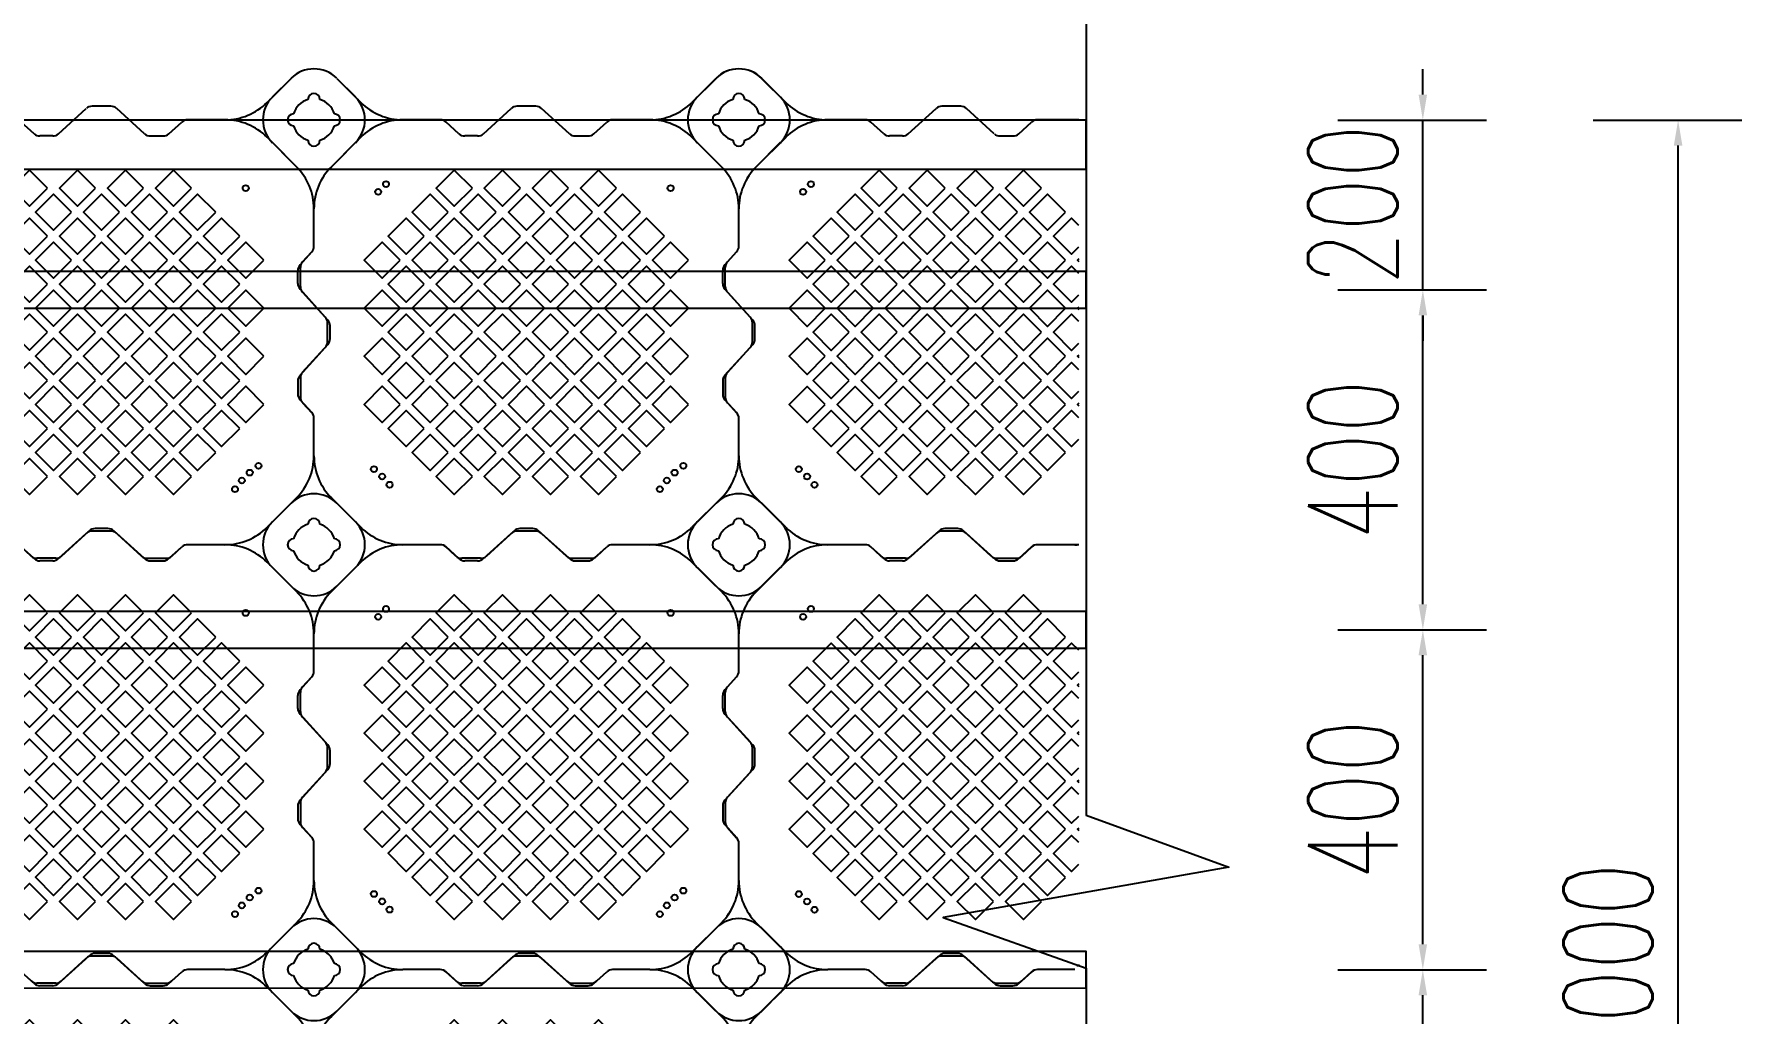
# Model space of a CAD drawing. Extents: x -31693 to 409283, y -98233 to 151957.
# Drawn here: x 274927 to 295022, y 121727 to 133256 of the extents above; entities that cross this region are included whole.
import ezdxf

# ---------------------------------------------------------------- set-up
doc = ezdxf.new("R2010")
doc.units = 0
doc.header["$LTSCALE"] = 1000
doc.header["$MEASUREMENT"] = 0
for name, color, linetype in [('DIM_SYMB', 3, 'Continuous'), ('W-FLOAT_BOWL浮筒', 253, 'Continuous'), ('W-STEEL_FRAME钢架', 3, 'Continuous'), ('边梁（14a槽钢', 3, 'Continuous')]:
    doc.layers.add(name, color=color, linetype=linetype)
doc.layers.add('文字及标注', color=3, linetype='Continuous', lineweight=15)
doc.styles.add('STANDARD_T3', font='simplex.shx', dxfattribs={"width": 0.7, "bigfont": 'gbcbig.shx'})
doc.dimstyles.new('W&&30', dxfattribs={"dimtxt": 105, "dimasz": 30, "dimexe": 75, "dimexo": 90, "dimgap": 30, "dimtad": 1, "dimdec": 0, "dimzin": 0, "dimdsep": 46, "dimtxsty": 'STANDARD_T3', "dimcen": 0.09, "dimclrd": 1, "dimclre": 1, "dimclrt": 7, "dimazin": 2, "dimtfac": 1, "dimtdec": 0, "dimtix": 1, "dimtmove": 2, "dimatfit": 3, "dimfxl": 100, "dimtolj": 1, "dimtzin": 0, "dimarcsym": 0})

# ---------------------------------------------------------------- blocks, each defined once
blk = doc.blocks.new('旗华浮筒')
at = {"layer": 'W-FLOAT_BOWL浮筒'}
for p, q in [((-548.8, 526.9), (-526.9, 548.8)), ((-473.2, 548.8), (-444.8, 520.5)), ((-26.8, 548.8), (-55.2, 520.5)), ((26.9, 548.8), (48.8, 526.9)), ((-332.9, 513.4), (-344.7, 502.6)), ((-303.9, 516), (-326.1, 516)), ((-297.1, 513.4), (-264.4, 483.6)), ((-202.9, 513.4), (-235.6, 483.6)), ((-196.1, 516), (-173.9, 516)), ((-167.1, 513.4), (-155.3, 502.6)), ((-395.4, 500), (-351.5, 500)), ((-148.5, 500), (-104.7, 500)), ((-548.8, 473.2), (-520.5, 444.8)), ((-479.5, 444.8), (-444.8, 479.5)), ((-257.6, 481), (-242.4, 481)), ((-20.5, 444.8), (-55.2, 479.5)), ((48.8, 473.2), (20.5, 444.8)), ((-500, 351.5), (-500, 395.4)), ((0, 351.3), (0, 395.4)), ((-513.4, 332.9), (-502.6, 344.7)), ((-16.4, 329.4), (-2.6, 344.5)), ((-516, 303.9), (-516, 326.1)), ((-19, 307.4), (-19, 322.6)), ((-513.4, 297.1), (-483.6, 264.4)), ((-16.4, 300.6), (13.4, 267.9)), ((-481, 242.4), (-481, 257.6)), ((16, 238.9), (16, 261.1)), ((-513.4, 202.9), (-483.6, 235.6)), ((-16.4, 199.4), (13.4, 232.1)), ((-516, 196.1), (-516, 173.9)), ((-19, 192.6), (-19, 177.4)), ((-513.4, 167.1), (-502.6, 155.3)), ((-16.4, 170.6), (-2.6, 155.5)), ((-500, 104.7), (-500, 148.5)), ((0, 104.7), (0, 148.7)), ((-548.8, 26.8), (-520.5, 55.2)), ((-444.8, 20.5), (-479.5, 55.2)), ((-55.2, 20.5), (-20.5, 55.2)), ((48.8, 26.8), (20.5, 55.2)), ((-395.4, 0), (-351.3, 0)), ((-329.4, 16.4), (-344.5, 2.6)), ((-307.4, 19), (-322.6, 19)), ((-300.6, 16.4), (-267.9, -13.4)), ((-199.4, 16.4), (-232.1, -13.4)), ((-192.6, 19), (-177.4, 19)), ((-170.6, 16.4), (-155.5, 2.6)), ((-148.7, 0), (-104.7, 0)), ((-261.1, -16), (-238.9, -16)), ((-526.9, -48.8), (-548.8, -26.9)), ((-473.2, -48.8), (-444.8, -20.5)), ((-26.8, -48.8), (-55.2, -20.5)), ((48.8, -26.9), (26.9, -48.8))]:
    blk.add_line(p, q, dxfattribs=at)
for points in [[(-334.9, 398.5), (-313.6, 419.7), (-334.9, 440.9), (-356.1, 419.7)], [(-278.3, 398.5), (-257.1, 419.7), (-278.3, 440.9), (-299.5, 419.7)], [(-221.7, 398.5), (-200.5, 419.7), (-221.7, 440.9), (-242.9, 419.7)], [(-165.1, 398.5), (-143.9, 419.7), (-165.1, 440.9), (-186.4, 419.7)], [(-363.1, 370.2), (-341.9, 391.4), (-363.1, 412.6), (-384.4, 391.4)], [(-306.6, 370.2), (-285.4, 391.4), (-306.6, 412.6), (-327.8, 391.4)], [(-250, 370.2), (-228.8, 391.4), (-250, 412.6), (-271.2, 391.4)], [(-193.4, 370.2), (-172.2, 391.4), (-193.4, 412.6), (-214.6, 391.4)], [(-136.9, 370.2), (-115.6, 391.4), (-136.9, 412.6), (-158.1, 391.4)], [(-391.4, 341.9), (-370.2, 363.1), (-391.4, 384.4), (-412.6, 363.1)], [(-334.9, 341.9), (-313.6, 363.1), (-334.9, 384.4), (-356.1, 363.1)], [(-278.3, 341.9), (-257.1, 363.1), (-278.3, 384.4), (-299.5, 363.1)], [(-221.7, 341.9), (-200.5, 363.1), (-221.7, 384.4), (-242.9, 363.1)], [(-165.1, 341.9), (-143.9, 363.1), (-165.1, 384.4), (-186.4, 363.1)], [(-108.6, 341.9), (-87.4, 363.1), (-108.6, 384.4), (-129.8, 363.1)], [(-419.7, 313.6), (-398.5, 334.9), (-419.7, 356.1), (-440.9, 334.9)], [(-363.1, 313.6), (-341.9, 334.9), (-363.1, 356.1), (-384.4, 334.9)], [(-306.6, 313.6), (-285.4, 334.9), (-306.6, 356.1), (-327.8, 334.9)], [(-250, 313.6), (-228.8, 334.9), (-250, 356.1), (-271.2, 334.9)], [(-193.4, 313.6), (-172.2, 334.9), (-193.4, 356.1), (-214.6, 334.9)], [(-136.9, 313.6), (-115.6, 334.9), (-136.9, 356.1), (-158.1, 334.9)], [(-80.3, 313.6), (-59.1, 334.9), (-80.3, 356.1), (-101.5, 334.9)], [(-391.4, 285.4), (-370.2, 306.6), (-391.4, 327.8), (-412.6, 306.6)], [(-334.9, 285.4), (-313.6, 306.6), (-334.9, 327.8), (-356.1, 306.6)], [(-278.3, 285.4), (-257.1, 306.6), (-278.3, 327.8), (-299.5, 306.6)], [(-221.7, 285.4), (-200.5, 306.6), (-221.7, 327.8), (-242.9, 306.6)], [(-165.1, 285.4), (-143.9, 306.6), (-165.1, 327.8), (-186.4, 306.6)], [(-108.6, 285.4), (-87.4, 306.6), (-108.6, 327.8), (-129.8, 306.6)], [(-419.7, 257.1), (-398.5, 278.3), (-419.7, 299.5), (-440.9, 278.3)], [(-363.1, 257.1), (-341.9, 278.3), (-363.1, 299.5), (-384.4, 278.3)], [(-306.6, 257.1), (-285.4, 278.3), (-306.6, 299.5), (-327.8, 278.3)], [(-250, 257.1), (-228.8, 278.3), (-250, 299.5), (-271.2, 278.3)], [(-193.4, 257.1), (-172.2, 278.3), (-193.4, 299.5), (-214.6, 278.3)], [(-136.9, 257.1), (-115.6, 278.3), (-136.9, 299.5), (-158.1, 278.3)], [(-80.3, 257.1), (-59.1, 278.3), (-80.3, 299.5), (-101.5, 278.3)], [(-391.4, 228.8), (-370.2, 250), (-391.4, 271.2), (-412.6, 250)], [(-334.9, 228.8), (-313.6, 250), (-334.9, 271.2), (-356.1, 250)], [(-278.3, 228.8), (-257.1, 250), (-278.3, 271.2), (-299.5, 250)], [(-221.7, 228.8), (-200.5, 250), (-221.7, 271.2), (-242.9, 250)], [(-165.1, 228.8), (-143.9, 250), (-165.1, 271.2), (-186.4, 250)], [(-108.6, 228.8), (-87.4, 250), (-108.6, 271.2), (-129.8, 250)], [(-419.7, 200.5), (-398.5, 221.7), (-419.7, 242.9), (-440.9, 221.7)], [(-363.1, 200.5), (-341.9, 221.7), (-363.1, 242.9), (-384.4, 221.7)], [(-306.6, 200.5), (-285.4, 221.7), (-306.6, 242.9), (-327.8, 221.7)], [(-250, 200.5), (-228.8, 221.7), (-250, 242.9), (-271.2, 221.7)], [(-193.4, 200.5), (-172.2, 221.7), (-193.4, 242.9), (-214.6, 221.7)], [(-136.9, 200.5), (-115.6, 221.7), (-136.9, 242.9), (-158.1, 221.7)], [(-80.3, 200.5), (-59.1, 221.7), (-80.3, 242.9), (-101.5, 221.7)], [(-391.4, 172.2), (-370.2, 193.4), (-391.4, 214.6), (-412.6, 193.4)], [(-334.9, 172.2), (-313.6, 193.4), (-334.9, 214.6), (-356.1, 193.4)], [(-278.3, 172.2), (-257.1, 193.4), (-278.3, 214.6), (-299.5, 193.4)], [(-221.7, 172.2), (-200.5, 193.4), (-221.7, 214.6), (-242.9, 193.4)], [(-165.1, 172.2), (-143.9, 193.4), (-165.1, 214.6), (-186.4, 193.4)], [(-108.6, 172.2), (-87.4, 193.4), (-108.6, 214.6), (-129.8, 193.4)], [(-419.7, 143.9), (-398.5, 165.1), (-419.7, 186.4), (-440.9, 165.1)], [(-363.1, 143.9), (-341.9, 165.1), (-363.1, 186.4), (-384.4, 165.1)], [(-306.6, 143.9), (-285.4, 165.1), (-306.6, 186.4), (-327.8, 165.1)], [(-250, 143.9), (-228.8, 165.1), (-250, 186.4), (-271.2, 165.1)], [(-193.4, 143.9), (-172.2, 165.1), (-193.4, 186.4), (-214.6, 165.1)], [(-136.9, 143.9), (-115.6, 165.1), (-136.9, 186.4), (-158.1, 165.1)], [(-80.3, 143.9), (-59.1, 165.1), (-80.3, 186.4), (-101.5, 165.1)], [(-391.4, 115.6), (-370.2, 136.9), (-391.4, 158.1), (-412.6, 136.9)], [(-334.9, 115.6), (-313.6, 136.9), (-334.9, 158.1), (-356.1, 136.9)], [(-278.3, 115.6), (-257.1, 136.9), (-278.3, 158.1), (-299.5, 136.9)], [(-221.7, 115.6), (-200.5, 136.9), (-221.7, 158.1), (-242.9, 136.9)], [(-165.1, 115.6), (-143.9, 136.9), (-165.1, 158.1), (-186.4, 136.9)], [(-108.6, 115.6), (-87.4, 136.9), (-108.6, 158.1), (-129.8, 136.9)], [(-363.1, 87.4), (-341.9, 108.6), (-363.1, 129.8), (-384.4, 108.6)], [(-306.6, 87.4), (-285.4, 108.6), (-306.6, 129.8), (-327.8, 108.6)], [(-250, 87.4), (-228.8, 108.6), (-250, 129.8), (-271.2, 108.6)], [(-193.4, 87.4), (-172.2, 108.6), (-193.4, 129.8), (-214.6, 108.6)], [(-136.9, 87.4), (-115.6, 108.6), (-136.9, 129.8), (-158.1, 108.6)], [(-334.9, 59.1), (-313.6, 80.3), (-334.9, 101.5), (-356.1, 80.3)], [(-278.3, 59.1), (-257.1, 80.3), (-278.3, 101.5), (-299.5, 80.3)], [(-221.7, 59.1), (-200.5, 80.3), (-221.7, 101.5), (-242.9, 80.3)], [(-165.1, 59.1), (-143.9, 80.3), (-165.1, 101.5), (-186.4, 80.3)]]:
    blk.add_lwpolyline(points, close=True, dxfattribs=at)
for centre in [(-419.7, 419.7), (-411, 429.4), (-84.8, 424.4), (-429.4, 411), (-75.6, 415.2), (-434.7, 92.9), (-424.4, 84.8), (-80.3, 80.3), (-415.2, 75.6), (-407.1, 65.3)]:
    blk.add_circle(centre, 3.5, dxfattribs=at)
for centre, radius, start, end in [((-500, 522), 38, 45, 135), ((0, 522), 38, 45, 135), ((-522, 500), 38, 135, 225), ((-500, 500), 25, 106.2602, 163.7398), ((-500, 524), 7, 0, 180), ((-500, 500), 25, 16.2602, 73.7398), ((0, 500), 25, 106.2602, 163.7398), ((0, 524), 7, 0, 180), ((0, 500), 25, 16.2602, 73.7398), ((22, 500), 38, 315, 45), ((-524, 500), 7, 90, 270), ((-476, 500), 7, 270, 90), ((-395.3, 570), 70, 225, 270), ((-351.5, 510), 10, 270, 312.2737), ((-326.1, 506), 10, 90, 132.2737), ((-303.9, 506), 10, 47.7263, 90), ((-196.1, 506), 10, 90, 132.2737), ((-173.9, 506), 10, 47.7263, 90), ((-148.5, 510), 10, 227.7263, 270), ((-104.7, 570), 70, 270, 315), ((-24, 500), 7, 90, 270), ((24, 500), 7, 270, 90), ((-500, 500), 25, 196.2602, 253.7398), ((-500, 500), 25, 286.2602, 343.7398), ((-395.3, 430), 70, 90, 135), ((-257.6, 491), 10, 227.7263, 270), ((-242.4, 491), 10, 270, 312.2737), ((-104.7, 430), 70, 45, 90), ((0, 500), 25, 196.2602, 253.7398), ((0, 500), 25, 286.2602, 343.7398), ((-500, 476), 7, 180, 0), ((0, 476), 7, 180, 0), ((-570, 395.3), 70, 0, 45), ((-430, 395.3), 70, 135, 180), ((-70, 395.3), 70, 0, 45), ((70, 395.3), 70, 135, 180), ((-510, 351.5), 10, 317.7263, 0), ((-10, 351.3), 10, 317.7263, 0), ((-506, 326.1), 10, 137.7263, 180), ((-9, 322.6), 10, 137.7263, 180), ((-506, 303.9), 10, 180, 222.2737), ((-9, 307.4), 10, 180, 222.2737), ((-491, 257.6), 10, 0, 42.2737), ((6, 261.1), 10, 0, 42.2737), ((-491, 242.4), 10, 317.7263, 0), ((6, 238.9), 10, 317.7263, 0), ((-506, 196.1), 10, 137.7263, 180), ((-9, 192.6), 10, 137.7263, 180), ((-506, 173.9), 10, 180, 222.2737), ((-9, 177.4), 10, 180, 222.2737), ((-510, 148.5), 10, 0, 42.2737), ((-10, 148.7), 10, 0, 42.2737), ((-570, 104.7), 70, 315, 0), ((-430, 104.7), 70, 180, 225), ((-70, 104.7), 70, 315, 0), ((70, 104.7), 70, 180, 225), ((-522, 0), 38, 135, 225), ((-500, 0), 25, 106.2602, 163.7398), ((-500, 24), 7, 0, 180), ((-500, 0), 25, 16.2602, 73.7398), ((-395.3, 70), 70, 225, 270), ((-104.7, 70), 70, 270, 315), ((0, 0), 25, 106.2602, 163.7398), ((0, 24), 7, 0, 180), ((0, 0), 25, 16.2602, 73.7398), ((22, 0), 38, 315, 45), ((-524, 0), 7, 90, 270), ((-476, 0), 7, 270, 90), ((-395.3, -70), 70, 90, 135), ((-351.3, 10), 10, 270, 312.2737), ((-322.6, 9), 10, 90, 132.2737), ((-307.4, 9), 10, 47.7263, 90), ((-192.6, 9), 10, 90, 132.2737), ((-177.4, 9), 10, 47.7263, 90), ((-148.7, 10), 10, 227.7263, 270), ((-104.7, -70), 70, 45, 90), ((-24, 0), 7, 90, 270), ((24, 0), 7, 270, 90), ((-500, 0), 25, 196.2602, 253.7398), ((-500, 0), 25, 286.2602, 343.7398), ((-261.1, -6), 10, 227.7263, 270), ((-238.9, -6), 10, 270, 312.2737), ((0, 0), 25, 196.2602, 253.7398), ((0, 0), 25, 286.2602, 343.7398), ((-500, -24), 7, 180, 0), ((0, -24), 7, 180, 0), ((-500, -22), 38, 225, 315), ((0, -22), 38, 225, 315)]:
    blk.add_arc(centre, radius, start, end, dxfattribs=at)
blk = doc.blocks.new('*D102')
at = {"layer": 'Defpoints', "color": 0, "transparency": 16777216}
for p in [(232924.3, 32553.8), (233621, 32553.8), (232924.3, 30553.8)]:
    blk.add_point(p, dxfattribs=at)
at = {"layer": '文字及标注', "color": 1, "lineweight": -2, "transparency": 16777216}
for p, q in [((233521, 32553.8), (233696, 32553.8)), ((233621, 30583.8), (233621, 32523.8)), ((233521, 30553.8), (233696, 30553.8))]:
    blk.add_line(p, q, dxfattribs=at)
at = {"layer": '文字及标注', "color": 1, "transparency": 16777216}
for points in [[(233616, 32523.8), (233626, 32523.8), (233621, 32553.8)], [(233616, 30583.8), (233626, 30583.8), (233621, 30553.8)]]:
    blk.add_solid(points, dxfattribs=at)
at = {"layer": '文字及标注', "color": 7, "transparency": 16777216, "insert": (233538.5, 31553.8), "char_height": 105, "attachment_point": 5, "rotation": 90, "style": 'STANDARD_T3'}
blk.add_mtext('\\A1;2000', dxfattribs=at)
blk = doc.blocks.new('*D105')
at = {"layer": 'Defpoints', "color": 0, "transparency": 16777216}
for p in [(232924.3, 31553.9), (233320.6, 31553.9), (232924.3, 31153.9)]:
    blk.add_point(p, dxfattribs=at)
at = {"layer": '文字及标注', "color": 1, "lineweight": -2, "transparency": 16777216}
for p, q in [((233220.6, 31553.9), (233395.6, 31553.9)), ((233320.6, 31183.9), (233320.6, 31523.9)), ((233220.6, 31153.9), (233395.6, 31153.9))]:
    blk.add_line(p, q, dxfattribs=at)
at = {"layer": '文字及标注', "color": 1, "transparency": 16777216}
for points in [[(233315.6, 31523.9), (233325.6, 31523.9), (233320.6, 31553.9)], [(233315.6, 31183.9), (233325.6, 31183.9), (233320.6, 31153.9)]]:
    blk.add_solid(points, dxfattribs=at)
at = {"layer": '文字及标注', "color": 7, "transparency": 16777216, "insert": (233238.1, 31353.9), "char_height": 105, "attachment_point": 5, "rotation": 90, "style": 'STANDARD_T3'}
blk.add_mtext('\\A1;400', dxfattribs=at)
blk = doc.blocks.new('*D106')
at = {"layer": 'Defpoints', "color": 0, "transparency": 16777216}
for p in [(232924.3, 31953.9), (233320.6, 31953.9), (232924.3, 31553.9)]:
    blk.add_point(p, dxfattribs=at)
at = {"layer": '文字及标注', "color": 1, "lineweight": -2, "transparency": 16777216}
for p, q in [((233220.6, 31953.9), (233395.6, 31953.9)), ((233320.6, 31583.9), (233320.6, 31923.9)), ((233220.6, 31553.9), (233395.6, 31553.9))]:
    blk.add_line(p, q, dxfattribs=at)
at = {"layer": '文字及标注', "color": 1, "transparency": 16777216}
for points in [[(233315.6, 31923.9), (233325.6, 31923.9), (233320.6, 31953.9)], [(233315.6, 31583.9), (233325.6, 31583.9), (233320.6, 31553.9)]]:
    blk.add_solid(points, dxfattribs=at)
at = {"layer": '文字及标注', "color": 7, "transparency": 16777216, "insert": (233238.1, 31753.9), "char_height": 105, "attachment_point": 5, "rotation": 90, "style": 'STANDARD_T3'}
blk.add_mtext('\\A1;400', dxfattribs=at)
blk = doc.blocks.new('*D107')
at = {"layer": 'Defpoints', "color": 0, "transparency": 16777216}
for p in [(232924.3, 32353.9), (233320.6, 32353.9), (232924.3, 31953.9)]:
    blk.add_point(p, dxfattribs=at)
at = {"layer": '文字及标注', "color": 1, "lineweight": -2, "transparency": 16777216}
for p, q in [((233220.6, 32353.9), (233395.6, 32353.9)), ((233320.6, 31983.9), (233320.6, 32323.9)), ((233220.6, 31953.9), (233395.6, 31953.9))]:
    blk.add_line(p, q, dxfattribs=at)
at = {"layer": '文字及标注', "color": 1, "transparency": 16777216}
for points in [[(233315.6, 32323.9), (233325.6, 32323.9), (233320.6, 32353.9)], [(233315.6, 31983.9), (233325.6, 31983.9), (233320.6, 31953.9)]]:
    blk.add_solid(points, dxfattribs=at)
at = {"layer": '文字及标注', "color": 7, "transparency": 16777216, "insert": (233238.1, 32153.9), "char_height": 105, "attachment_point": 5, "rotation": 90, "style": 'STANDARD_T3'}
blk.add_mtext('\\A1;400', dxfattribs=at)
blk = doc.blocks.new('*D108')
at = {"layer": 'Defpoints', "color": 0, "transparency": 16777216}
for p in [(232924.3, 32553.8), (233320.6, 32553.8), (232924.3, 32353.9)]:
    blk.add_point(p, dxfattribs=at)
at = {"layer": '文字及标注', "color": 1, "lineweight": -2, "transparency": 16777216}
for p, q in [((233320.6, 32583.8), (233320.6, 32613.8)), ((233220.6, 32553.8), (233395.6, 32553.8)), ((233320.6, 32353.9), (233320.6, 32553.8)), ((233220.6, 32353.9), (233395.6, 32353.9)), ((233320.6, 32323.9), (233320.6, 32293.9))]:
    blk.add_line(p, q, dxfattribs=at)
at = {"layer": '文字及标注', "color": 1, "transparency": 16777216}
for points in [[(233315.6, 32583.8), (233325.6, 32583.8), (233320.6, 32553.8)], [(233315.6, 32323.9), (233325.6, 32323.9), (233320.6, 32353.9)]]:
    blk.add_solid(points, dxfattribs=at)
at = {"layer": '文字及标注', "color": 7, "transparency": 16777216, "insert": (233238.1, 32453.9), "char_height": 105, "attachment_point": 5, "rotation": 90, "style": 'STANDARD_T3'}
blk.add_mtext('\\A1;200', dxfattribs=at)
blk = doc.blocks.new('ADad')
at = {"layer": 'DIM_SYMB', "color": 3}
blk.add_lwpolyline([(232924.3, 33926), (232924.3, 31735.6), (233092.3, 31674.5), (232756.3, 31615.2), (232924.3, 31555.6), (232924.3, 29365.2)], dxfattribs=at)
at = {"layer": 'W-FLOAT_BOWL浮筒'}
for p, q in [((232466.9, 32580.9), (232488.8, 32602.8)), ((232542.5, 32602.8), (232570.9, 32574.5)), ((232715.1, 32537.6), (232747.8, 32567.4)), ((232776.8, 32570), (232754.6, 32570)), ((232816.3, 32537.6), (232783.6, 32567.4)), ((232664.4, 32554), (232620.3, 32554)), ((232686.3, 32537.6), (232671.2, 32551.4)), ((232708.3, 32535), (232693.1, 32535)), ((232823.1, 32535), (232838.3, 32535)), ((232845.1, 32537.6), (232860.2, 32551.4)), ((232911, 32554), (232867, 32554)), ((232466.9, 32527.1), (232495.2, 32498.8)), ((232570.9, 32533.4), (232536.2, 32498.7)), ((232515.7, 32405.4), (232515.7, 32449.2)), ((232502.3, 32386.8), (232513.1, 32398.7)), ((232499.7, 32357.8), (232499.7, 32380.1)), ((232502.3, 32351.1), (232532.1, 32318.3)), ((232534.7, 32296.3), (232534.7, 32311.6)), ((232502.3, 32256.8), (232532.1, 32289.6)), ((232499.7, 32250.1), (232499.7, 32227.8)), ((232502.3, 32221.1), (232513.1, 32209.2)), ((232515.7, 32158.5), (232515.7, 32202.5)), ((232466.9, 32080.8), (232495.2, 32109.1)), ((232570.9, 32074.5), (232536.2, 32109.2)), ((232773.3, 32073), (232758.1, 32073)), ((232773.3, 32073), (232758.1, 32073)), ((232664.4, 32054), (232620.3, 32054)), ((232664.2, 32054), (232620.3, 32054)), ((232664.2, 32054), (232620.3, 32054)), ((232715.1, 32037.6), (232747.8, 32067.4)), ((232718.6, 32040.6), (232751.3, 32070.4)), ((232718.6, 32040.6), (232751.3, 32070.4)), ((232776.8, 32070), (232754.6, 32070)), ((232812.8, 32040.6), (232780.1, 32070.4)), ((232812.8, 32040.6), (232780.1, 32070.4)), ((232816.3, 32037.6), (232783.6, 32067.4)), ((232911, 32054), (232867, 32054)), ((232911, 32054), (232867.2, 32054)), ((232911, 32054), (232867.2, 32054)), ((232570.9, 32033.4), (232536.2, 31998.7)), ((232542.5, 32005.1), (232570.9, 32033.4)), ((232542.5, 32005.1), (232570.9, 32033.4)), ((232682.8, 32040.6), (232671, 32051.4)), ((232682.8, 32040.6), (232671, 32051.4)), ((232686.3, 32037.6), (232671.2, 32051.4)), ((232711.8, 32038), (232689.6, 32038)), ((232711.8, 32038), (232689.6, 32038)), ((232708.3, 32035), (232693.1, 32035)), ((232819.6, 32038), (232841.8, 32038)), ((232819.6, 32038), (232841.8, 32038)), ((232823.1, 32035), (232838.3, 32035)), ((232845.1, 32037.6), (232860.2, 32051.4)), ((232848.6, 32040.6), (232860.4, 32051.4)), ((232848.6, 32040.6), (232860.4, 32051.4)), ((232466.9, 32027.1), (232495.2, 31998.8)), ((232488.8, 32005.1), (232466.9, 32027)), ((232488.8, 32005.1), (232466.9, 32027)), ((232515.7, 31905.4), (232515.7, 31949.2)), ((232502.3, 31886.8), (232513.1, 31898.7)), ((232499.7, 31857.8), (232499.7, 31880.1)), ((232499.7, 31857.8), (232499.7, 31880.1)), ((232502.3, 31851.1), (232532.1, 31818.3)), ((232534.7, 31796.3), (232534.7, 31811.6)), ((232502.3, 31756.8), (232532.1, 31789.6)), ((232499.7, 31750.1), (232499.7, 31727.8)), ((232502.3, 31721.1), (232513.1, 31709.2)), ((232515.7, 31658.5), (232515.7, 31702.5)), ((232466.9, 31580.8), (232495.2, 31609.1)), ((232570.9, 31574.5), (232536.2, 31609.2)), ((232718.6, 31540.6), (232751.3, 31570.4)), ((232776.8, 31570), (232754.6, 31570)), ((232773.3, 31573), (232758.1, 31573)), ((232812.8, 31540.6), (232780.1, 31570.4)), ((232664.4, 31554), (232620.3, 31554)), ((232664.2, 31554), (232620.3, 31554)), ((232682.8, 31540.6), (232671, 31551.4)), ((232686.3, 31537.6), (232671.2, 31551.4)), ((232715.1, 31537.6), (232747.8, 31567.4)), ((232816.3, 31537.6), (232783.6, 31567.4)), ((232845.1, 31537.6), (232860.2, 31551.4)), ((232848.6, 31540.6), (232860.4, 31551.4)), ((232911, 31554), (232867, 31554)), ((232911, 31554), (232867.2, 31554)), ((232913.3, 31559), (232916.5, 31559)), ((232916.5, 31559), (232915.7, 31559)), ((232915.7, 31559), (232916.5, 31559)), ((232542.5, 31505.1), (232570.9, 31533.4)), ((232711.8, 31538), (232689.6, 31538)), ((232708.3, 31535), (232693.1, 31535)), ((232819.6, 31538), (232841.8, 31538)), ((232823.1, 31535), (232838.3, 31535)), ((232488.8, 31505.1), (232466.9, 31527))]:
    blk.add_line(p, q, dxfattribs=at)
for points in [[(232702.1, 32473.7), (232680.8, 32494.9), (232659.6, 32473.7), (232680.8, 32452.4)], [(232758.6, 32473.7), (232737.4, 32494.9), (232716.2, 32473.7), (232737.4, 32452.4)], [(232815.2, 32473.7), (232794, 32494.9), (232772.8, 32473.7), (232794, 32452.4)], [(232871.8, 32473.7), (232850.6, 32494.9), (232829.3, 32473.7), (232850.6, 32452.4)], [(232673.8, 32445.4), (232652.6, 32466.6), (232631.3, 32445.4), (232652.6, 32424.2)], [(232730.3, 32445.4), (232709.1, 32466.6), (232687.9, 32445.4), (232709.1, 32424.2)], [(232786.9, 32445.4), (232765.7, 32466.6), (232744.5, 32445.4), (232765.7, 32424.2)], [(232843.5, 32445.4), (232822.3, 32466.6), (232801.1, 32445.4), (232822.3, 32424.2)], [(232900, 32445.4), (232878.8, 32466.6), (232857.6, 32445.4), (232878.8, 32424.2)], [(232645.5, 32417.1), (232624.3, 32438.3), (232603.1, 32417.1), (232624.3, 32395.9)], [(232702.1, 32417.1), (232680.8, 32438.3), (232659.6, 32417.1), (232680.8, 32395.9)], [(232758.6, 32417.1), (232737.4, 32438.3), (232716.2, 32417.1), (232737.4, 32395.9)], [(232815.2, 32417.1), (232794, 32438.3), (232772.8, 32417.1), (232794, 32395.9)], [(232871.8, 32417.1), (232850.6, 32438.3), (232829.3, 32417.1), (232850.6, 32395.9)], [(232617.2, 32388.8), (232596, 32410), (232574.8, 32388.8), (232596, 32367.6)], [(232673.8, 32388.8), (232652.6, 32410), (232631.3, 32388.8), (232652.6, 32367.6)], [(232730.3, 32388.8), (232709.1, 32410), (232687.9, 32388.8), (232709.1, 32367.6)], [(232786.9, 32388.8), (232765.7, 32410), (232744.5, 32388.8), (232765.7, 32367.6)], [(232843.5, 32388.8), (232822.3, 32410), (232801.1, 32388.8), (232822.3, 32367.6)], [(232900, 32388.8), (232878.8, 32410), (232857.6, 32388.8), (232878.8, 32367.6)], [(232645.5, 32360.5), (232624.3, 32381.7), (232603.1, 32360.5), (232624.3, 32339.3)], [(232702.1, 32360.5), (232680.8, 32381.7), (232659.6, 32360.5), (232680.8, 32339.3)], [(232758.6, 32360.5), (232737.4, 32381.7), (232716.2, 32360.5), (232737.4, 32339.3)], [(232815.2, 32360.5), (232794, 32381.7), (232772.8, 32360.5), (232794, 32339.3)], [(232871.8, 32360.5), (232850.6, 32381.7), (232829.3, 32360.5), (232850.6, 32339.3)], [(232617.2, 32332.2), (232596, 32353.4), (232574.8, 32332.2), (232596, 32311)], [(232673.8, 32332.2), (232652.6, 32353.4), (232631.3, 32332.2), (232652.6, 32311)], [(232730.3, 32332.2), (232709.1, 32353.4), (232687.9, 32332.2), (232709.1, 32311)], [(232786.9, 32332.2), (232765.7, 32353.4), (232744.5, 32332.2), (232765.7, 32311)], [(232843.5, 32332.2), (232822.3, 32353.4), (232801.1, 32332.2), (232822.3, 32311)], [(232900, 32332.2), (232878.8, 32353.4), (232857.6, 32332.2), (232878.8, 32311)], [(232645.5, 32304), (232624.3, 32325.2), (232603.1, 32304), (232624.3, 32282.7)], [(232702.1, 32304), (232680.8, 32325.2), (232659.6, 32304), (232680.8, 32282.7)], [(232758.6, 32304), (232737.4, 32325.2), (232716.2, 32304), (232737.4, 32282.7)], [(232815.2, 32304), (232794, 32325.2), (232772.8, 32304), (232794, 32282.7)], [(232871.8, 32304), (232850.6, 32325.2), (232829.3, 32304), (232850.6, 32282.7)], [(232617.2, 32275.7), (232596, 32296.9), (232574.8, 32275.7), (232596, 32254.5)], [(232673.8, 32275.7), (232652.6, 32296.9), (232631.3, 32275.7), (232652.6, 32254.5)], [(232730.3, 32275.7), (232709.1, 32296.9), (232687.9, 32275.7), (232709.1, 32254.5)], [(232786.9, 32275.7), (232765.7, 32296.9), (232744.5, 32275.7), (232765.7, 32254.5)], [(232843.5, 32275.7), (232822.3, 32296.9), (232801.1, 32275.7), (232822.3, 32254.5)], [(232900, 32275.7), (232878.8, 32296.9), (232857.6, 32275.7), (232878.8, 32254.5)], [(232645.5, 32247.4), (232624.3, 32268.6), (232603.1, 32247.4), (232624.3, 32226.2)], [(232702.1, 32247.4), (232680.8, 32268.6), (232659.6, 32247.4), (232680.8, 32226.2)], [(232758.6, 32247.4), (232737.4, 32268.6), (232716.2, 32247.4), (232737.4, 32226.2)], [(232815.2, 32247.4), (232794, 32268.6), (232772.8, 32247.4), (232794, 32226.2)], [(232871.8, 32247.4), (232850.6, 32268.6), (232829.3, 32247.4), (232850.6, 32226.2)], [(232617.2, 32219.1), (232596, 32240.3), (232574.8, 32219.1), (232596, 32197.9)], [(232673.8, 32219.1), (232652.6, 32240.3), (232631.3, 32219.1), (232652.6, 32197.9)], [(232730.3, 32219.1), (232709.1, 32240.3), (232687.9, 32219.1), (232709.1, 32197.9)], [(232786.9, 32219.1), (232765.7, 32240.3), (232744.5, 32219.1), (232765.7, 32197.9)], [(232843.5, 32219.1), (232822.3, 32240.3), (232801.1, 32219.1), (232822.3, 32197.9)], [(232900, 32219.1), (232878.8, 32240.3), (232857.6, 32219.1), (232878.8, 32197.9)], [(232645.5, 32190.8), (232624.3, 32212), (232603.1, 32190.8), (232624.3, 32169.6)], [(232702.1, 32190.8), (232680.8, 32212), (232659.6, 32190.8), (232680.8, 32169.6)], [(232758.6, 32190.8), (232737.4, 32212), (232716.2, 32190.8), (232737.4, 32169.6)], [(232815.2, 32190.8), (232794, 32212), (232772.8, 32190.8), (232794, 32169.6)], [(232871.8, 32190.8), (232850.6, 32212), (232829.3, 32190.8), (232850.6, 32169.6)], [(232673.8, 32162.5), (232652.6, 32183.7), (232631.3, 32162.5), (232652.6, 32141.3)], [(232730.3, 32162.5), (232709.1, 32183.7), (232687.9, 32162.5), (232709.1, 32141.3)], [(232786.9, 32162.5), (232765.7, 32183.7), (232744.5, 32162.5), (232765.7, 32141.3)], [(232843.5, 32162.5), (232822.3, 32183.7), (232801.1, 32162.5), (232822.3, 32141.3)], [(232900, 32162.5), (232878.8, 32183.7), (232857.6, 32162.5), (232878.8, 32141.3)], [(232702.1, 32134.2), (232680.8, 32155.5), (232659.6, 32134.2), (232680.8, 32113)], [(232758.6, 32134.2), (232737.4, 32155.5), (232716.2, 32134.2), (232737.4, 32113)], [(232815.2, 32134.2), (232794, 32155.5), (232772.8, 32134.2), (232794, 32113)], [(232871.8, 32134.2), (232850.6, 32155.5), (232829.3, 32134.2), (232850.6, 32113)], [(232702.1, 31973.7), (232680.8, 31994.9), (232659.6, 31973.7), (232680.8, 31952.4)], [(232758.6, 31973.7), (232737.4, 31994.9), (232716.2, 31973.7), (232737.4, 31952.4)], [(232815.2, 31973.7), (232794, 31994.9), (232772.8, 31973.7), (232794, 31952.4)], [(232871.8, 31973.7), (232850.6, 31994.9), (232829.3, 31973.7), (232850.6, 31952.4)], [(232673.8, 31945.4), (232652.6, 31966.6), (232631.3, 31945.4), (232652.6, 31924.2)], [(232730.3, 31945.4), (232709.1, 31966.6), (232687.9, 31945.4), (232709.1, 31924.2)], [(232786.9, 31945.4), (232765.7, 31966.6), (232744.5, 31945.4), (232765.7, 31924.2)], [(232843.5, 31945.4), (232822.3, 31966.6), (232801.1, 31945.4), (232822.3, 31924.2)], [(232900, 31945.4), (232878.8, 31966.6), (232857.6, 31945.4), (232878.8, 31924.2)], [(232645.5, 31917.1), (232624.3, 31938.3), (232603.1, 31917.1), (232624.3, 31895.9)], [(232702.1, 31917.1), (232680.8, 31938.3), (232659.6, 31917.1), (232680.8, 31895.9)], [(232758.6, 31917.1), (232737.4, 31938.3), (232716.2, 31917.1), (232737.4, 31895.9)], [(232815.2, 31917.1), (232794, 31938.3), (232772.8, 31917.1), (232794, 31895.9)], [(232871.8, 31917.1), (232850.6, 31938.3), (232829.3, 31917.1), (232850.6, 31895.9)], [(232617.2, 31888.8), (232596, 31910), (232574.8, 31888.8), (232596, 31867.6)], [(232673.8, 31888.8), (232652.6, 31910), (232631.3, 31888.8), (232652.6, 31867.6)], [(232730.3, 31888.8), (232709.1, 31910), (232687.9, 31888.8), (232709.1, 31867.6)], [(232786.9, 31888.8), (232765.7, 31910), (232744.5, 31888.8), (232765.7, 31867.6)], [(232843.5, 31888.8), (232822.3, 31910), (232801.1, 31888.8), (232822.3, 31867.6)], [(232900, 31888.8), (232878.8, 31910), (232857.6, 31888.8), (232878.8, 31867.6)], [(232645.5, 31860.5), (232624.3, 31881.7), (232603.1, 31860.5), (232624.3, 31839.3)], [(232702.1, 31860.5), (232680.8, 31881.7), (232659.6, 31860.5), (232680.8, 31839.3)], [(232758.6, 31860.5), (232737.4, 31881.7), (232716.2, 31860.5), (232737.4, 31839.3)], [(232815.2, 31860.5), (232794, 31881.7), (232772.8, 31860.5), (232794, 31839.3)], [(232871.8, 31860.5), (232850.6, 31881.7), (232829.3, 31860.5), (232850.6, 31839.3)], [(232617.2, 31832.2), (232596, 31853.4), (232574.8, 31832.2), (232596, 31811)], [(232673.8, 31832.2), (232652.6, 31853.4), (232631.3, 31832.2), (232652.6, 31811)], [(232730.3, 31832.2), (232709.1, 31853.4), (232687.9, 31832.2), (232709.1, 31811)], [(232786.9, 31832.2), (232765.7, 31853.4), (232744.5, 31832.2), (232765.7, 31811)], [(232843.5, 31832.2), (232822.3, 31853.4), (232801.1, 31832.2), (232822.3, 31811)], [(232900, 31832.2), (232878.8, 31853.4), (232857.6, 31832.2), (232878.8, 31811)], [(232645.5, 31804), (232624.3, 31825.2), (232603.1, 31804), (232624.3, 31782.7)], [(232702.1, 31804), (232680.8, 31825.2), (232659.6, 31804), (232680.8, 31782.7)], [(232758.6, 31804), (232737.4, 31825.2), (232716.2, 31804), (232737.4, 31782.7)], [(232815.2, 31804), (232794, 31825.2), (232772.8, 31804), (232794, 31782.7)], [(232871.8, 31804), (232850.6, 31825.2), (232829.3, 31804), (232850.6, 31782.7)], [(232617.2, 31775.7), (232596, 31796.9), (232574.8, 31775.7), (232596, 31754.5)], [(232673.8, 31775.7), (232652.6, 31796.9), (232631.3, 31775.7), (232652.6, 31754.5)], [(232730.3, 31775.7), (232709.1, 31796.9), (232687.9, 31775.7), (232709.1, 31754.5)], [(232786.9, 31775.7), (232765.7, 31796.9), (232744.5, 31775.7), (232765.7, 31754.5)], [(232843.5, 31775.7), (232822.3, 31796.9), (232801.1, 31775.7), (232822.3, 31754.5)], [(232900, 31775.7), (232878.8, 31796.9), (232857.6, 31775.7), (232878.8, 31754.5)], [(232645.5, 31747.4), (232624.3, 31768.6), (232603.1, 31747.4), (232624.3, 31726.2)], [(232702.1, 31747.4), (232680.8, 31768.6), (232659.6, 31747.4), (232680.8, 31726.2)], [(232758.6, 31747.4), (232737.4, 31768.6), (232716.2, 31747.4), (232737.4, 31726.2)], [(232815.2, 31747.4), (232794, 31768.6), (232772.8, 31747.4), (232794, 31726.2)], [(232871.8, 31747.4), (232850.6, 31768.6), (232829.3, 31747.4), (232850.6, 31726.2)], [(232617.2, 31719.1), (232596, 31740.3), (232574.8, 31719.1), (232596, 31697.9)], [(232673.8, 31719.1), (232652.6, 31740.3), (232631.3, 31719.1), (232652.6, 31697.9)], [(232730.3, 31719.1), (232709.1, 31740.3), (232687.9, 31719.1), (232709.1, 31697.9)], [(232786.9, 31719.1), (232765.7, 31740.3), (232744.5, 31719.1), (232765.7, 31697.9)], [(232843.5, 31719.1), (232822.3, 31740.3), (232801.1, 31719.1), (232822.3, 31697.9)], [(232900, 31719.1), (232878.8, 31740.3), (232857.6, 31719.1), (232878.8, 31697.9)], [(232645.5, 31690.8), (232624.3, 31712), (232603.1, 31690.8), (232624.3, 31669.6)], [(232702.1, 31690.8), (232680.8, 31712), (232659.6, 31690.8), (232680.8, 31669.6)], [(232758.6, 31690.8), (232737.4, 31712), (232716.2, 31690.8), (232737.4, 31669.6)], [(232815.2, 31690.8), (232794, 31712), (232772.8, 31690.8), (232794, 31669.6)], [(232871.8, 31690.8), (232850.6, 31712), (232829.3, 31690.8), (232850.6, 31669.6)], [(232673.8, 31662.5), (232652.6, 31683.7), (232631.3, 31662.5), (232652.6, 31641.3)], [(232730.3, 31662.5), (232709.1, 31683.7), (232687.9, 31662.5), (232709.1, 31641.3)], [(232786.9, 31662.5), (232765.7, 31683.7), (232744.5, 31662.5), (232765.7, 31641.3)], [(232843.5, 31662.5), (232822.3, 31683.7), (232801.1, 31662.5), (232822.3, 31641.3)], [(232900, 31662.5), (232878.8, 31683.7), (232857.6, 31662.5), (232878.8, 31641.3)], [(232702.1, 31634.2), (232680.8, 31655.5), (232659.6, 31634.2), (232680.8, 31613)], [(232758.6, 31634.2), (232737.4, 31655.5), (232716.2, 31634.2), (232737.4, 31613)], [(232815.2, 31634.2), (232794, 31655.5), (232772.8, 31634.2), (232794, 31613)], [(232871.8, 31634.2), (232850.6, 31655.5), (232829.3, 31634.2), (232850.6, 31613)]]:
    blk.add_lwpolyline(points, close=True, dxfattribs=at)
for points in [[(232915.7, 32429.8), (232907.1, 32438.3), (232885.9, 32417.1), (232907.1, 32395.9), (232915.7, 32404.4)], [(232915.7, 32373.2), (232907.1, 32381.7), (232885.9, 32360.5), (232907.1, 32339.3), (232915.7, 32347.9)], [(232915.7, 32390.3), (232914.2, 32388.8), (232915.7, 32387.3)], [(232915.7, 32333.7), (232914.2, 32332.2), (232915.7, 32330.8)], [(232915.7, 32316.6), (232907.1, 32325.2), (232885.9, 32304), (232907.1, 32282.7), (232915.7, 32291.3)], [(232915.7, 32277.1), (232914.2, 32275.7), (232915.7, 32274.2)], [(232915.7, 32260), (232907.1, 32268.6), (232885.9, 32247.4), (232907.1, 32226.2), (232915.7, 32234.7)], [(232915.7, 32220.6), (232914.2, 32219.1), (232915.7, 32217.6)], [(232915.7, 32203.5), (232907.1, 32212), (232885.9, 32190.8), (232907.1, 32169.6), (232915.7, 32178.2)], [(232915.7, 31929.8), (232907.1, 31938.3), (232885.9, 31917.1), (232907.1, 31895.9), (232915.7, 31904.4)], [(232915.7, 31873.2), (232907.1, 31881.7), (232885.9, 31860.5), (232907.1, 31839.3), (232915.7, 31847.9)], [(232915.7, 31890.3), (232914.2, 31888.8), (232915.7, 31887.3)], [(232915.7, 31833.7), (232914.2, 31832.2), (232915.7, 31830.8)], [(232915.7, 31816.6), (232907.1, 31825.2), (232885.9, 31804), (232907.1, 31782.7), (232915.7, 31791.3)], [(232915.7, 31777.1), (232914.2, 31775.7), (232915.7, 31774.2)], [(232915.7, 31760), (232907.1, 31768.6), (232885.9, 31747.4), (232907.1, 31726.2), (232915.7, 31734.7)], [(232915.7, 31703.5), (232907.1, 31712), (232885.9, 31690.8), (232907.1, 31669.6), (232915.7, 31678.2)], [(232915.7, 31720.6), (232914.2, 31719.1), (232915.7, 31717.6)]]:
    blk.add_lwpolyline(points, dxfattribs=at)
for centre in [(232600.5, 32478.4), (232591.3, 32469.2), (232586.3, 32142.9), (232596, 32134.2), (232604.7, 32124.5), (232591.3, 31969.2), (232600.5, 31978.4), (232586.3, 31642.9), (232596, 31634.2), (232604.7, 31624.5)]:
    blk.add_circle(centre, 3.5, dxfattribs=at)
for centre, radius, start, end in [((232515.7, 32575.9), 38, 45, 135), ((232493.7, 32554), 38, 135, 225), ((232515.7, 32554), 25, 106.2602, 163.7398), ((232515.7, 32578), 7, 0, 180), ((232515.7, 32554), 25, 16.2602, 73.7398), ((232491.7, 32554), 7, 90, 270), ((232539.7, 32554), 7, 270, 90), ((232620.4, 32624), 70, 225, 270), ((232754.6, 32560), 10, 90, 132.2737), ((232776.8, 32560), 10, 47.7263, 90), ((232515.7, 32554), 25, 196.2602, 253.7398), ((232515.7, 32554), 25, 286.2602, 343.7398), ((232620.4, 32484), 70, 90, 135), ((232664.4, 32544), 10, 47.7263, 90), ((232693.1, 32545), 10, 227.7263, 270), ((232708.3, 32545), 10, 270, 312.2737), ((232823.1, 32545), 10, 227.7263, 270), ((232838.3, 32545), 10, 270, 312.2737), ((232867, 32544), 10, 90, 132.2737), ((232911, 32624), 70, 270, 273.7906), ((232911, 32484), 70, 86.1474, 90), ((232515.7, 32530), 7, 180, 0), ((232445.7, 32449.3), 70, 0, 45), ((232585.7, 32449.2), 70, 135, 180), ((232505.7, 32405.4), 10, 317.7263, 0), ((232509.7, 32380.1), 10, 137.7263, 180), ((232509.7, 32357.8), 10, 180, 222.2737), ((232524.7, 32311.6), 10, 0, 42.2737), ((232524.7, 32296.3), 10, 317.7263, 0), ((232509.7, 32250.1), 10, 137.7263, 180), ((232509.7, 32227.8), 10, 180, 222.2737), ((232505.7, 32202.5), 10, 0, 42.2737), ((232445.7, 32158.6), 70, 315, 0), ((232585.7, 32158.7), 70, 180, 225), ((232493.7, 32054), 38, 135, 225), ((232493.7, 32053.9), 38, 135, 225), ((232493.7, 32053.9), 38, 135, 225), ((232515.7, 32054), 25, 106.2602, 163.7398), ((232515.7, 32054), 25, 106.2602, 163.7398), ((232515.7, 32054), 25, 106.2602, 163.7398), ((232515.7, 32078), 7, 0, 180), ((232515.7, 32054), 25, 16.2602, 73.7398), ((232515.7, 32054), 25, 16.2602, 73.7398), ((232515.7, 32054), 25, 16.2602, 73.7398), ((232620.4, 32124), 70, 225, 270), ((232620.4, 32124), 70, 225, 270), ((232620.4, 32124), 70, 225, 270), ((232758.1, 32063), 10, 90, 132.2737), ((232758.1, 32063), 10, 90, 132.2737), ((232773.3, 32063), 10, 47.7263, 90), ((232773.3, 32063), 10, 47.7263, 90), ((232491.7, 32054), 7, 90, 270), ((232491.7, 32054), 7, 90, 270), ((232491.7, 32054), 7, 90, 270), ((232539.7, 32054), 7, 270, 90), ((232539.7, 32054), 7, 270, 90), ((232539.7, 32054), 7, 270, 90), ((232620.4, 31984), 70, 90, 135), ((232620.4, 31984), 70, 90, 135), ((232620.4, 31984), 70, 90, 135), ((232664.2, 32044), 10, 47.7263, 90), ((232664.2, 32044), 10, 47.7263, 90), ((232664.4, 32044), 10, 47.7263, 90), ((232754.6, 32060), 10, 90, 132.2737), ((232776.8, 32060), 10, 47.7263, 90), ((232867, 32044), 10, 90, 132.2737), ((232867.2, 32044), 10, 90, 132.2737), ((232867.2, 32044), 10, 90, 132.2737), ((232911, 32124), 70, 270, 273.8526), ((232911, 31984), 70, 86.2094, 90), ((232515.7, 32054), 25, 196.2602, 253.7398), ((232515.7, 32054), 25, 196.2602, 253.7398), ((232515.7, 32054), 25, 196.2602, 253.7398), ((232515.7, 32054), 25, 286.2602, 343.7398), ((232515.7, 32054), 25, 286.2602, 343.7398), ((232515.7, 32054), 25, 286.2602, 343.7398), ((232689.6, 32048), 10, 227.7263, 270), ((232689.6, 32048), 10, 227.7263, 270), ((232693.1, 32045), 10, 227.7263, 270), ((232708.3, 32045), 10, 270, 312.2737), ((232711.8, 32048), 10, 270, 312.2737), ((232711.8, 32048), 10, 270, 312.2737), ((232819.6, 32048), 10, 227.7263, 270), ((232819.6, 32048), 10, 227.7263, 270), ((232823.1, 32045), 10, 227.7263, 270), ((232838.3, 32045), 10, 270, 312.2737), ((232841.8, 32048), 10, 270, 312.2737), ((232841.8, 32048), 10, 270, 312.2737), ((232515.7, 32030), 7, 180, 0), ((232515.7, 32030), 7, 180, 0), ((232515.7, 32030), 7, 180, 0), ((232515.7, 32032), 38, 225, 315), ((232515.7, 32032), 38, 225, 315), ((232445.7, 31949.3), 70, 0, 45), ((232585.7, 31949.2), 70, 135, 180), ((232505.7, 31905.4), 10, 317.7263, 0), ((232509.7, 31880.1), 10, 137.7263, 180), ((232509.7, 31857.8), 10, 180, 222.2737), ((232524.7, 31811.6), 10, 0, 42.2737), ((232524.7, 31796.3), 10, 317.7263, 0), ((232509.7, 31750.1), 10, 137.7263, 180), ((232509.7, 31727.8), 10, 180, 222.2737), ((232505.7, 31702.5), 10, 0, 42.2737), ((232445.7, 31658.6), 70, 315, 0), ((232585.7, 31658.7), 70, 180, 225), ((232493.7, 31553.9), 38, 135, 225), ((232515.7, 31554), 25, 106.2602, 163.7398), ((232515.7, 31578), 7, 0, 180), ((232515.7, 31554), 25, 16.2602, 73.7398), ((232620.4, 31624), 70, 225, 270), ((232620.4, 31624), 70, 225, 270), ((232754.6, 31560), 10, 90, 132.2737), ((232758.1, 31563), 10, 90, 132.2737), ((232773.3, 31563), 10, 47.7263, 90), ((232776.8, 31560), 10, 47.7263, 90), ((232491.7, 31554), 7, 90, 270), ((232539.7, 31554), 7, 270, 90), ((232620.4, 31484), 70, 90, 135), ((232620.4, 31484), 70, 90, 135), ((232664.2, 31544), 10, 47.7263, 90), ((232664.4, 31544), 10, 47.7263, 90), ((232867, 31544), 10, 90, 132.2737), ((232867.2, 31544), 10, 90, 132.2737), ((232515.7, 31554), 25, 196.2602, 253.7398), ((232515.7, 31530), 7, 180, 0), ((232515.7, 31554), 25, 286.2602, 343.7398), ((232689.6, 31548), 10, 227.7263, 270), ((232693.1, 31545), 10, 227.7263, 270), ((232708.3, 31545), 10, 270, 312.2737), ((232711.8, 31548), 10, 270, 312.2737), ((232819.6, 31548), 10, 227.7263, 270), ((232823.1, 31545), 10, 227.7263, 270), ((232838.3, 31545), 10, 270, 312.2737), ((232841.8, 31548), 10, 270, 312.2737), ((232515.7, 31532), 38, 225, 315)]:
    blk.add_arc(centre, radius, start, end, dxfattribs=at)
at = {"layer": 'W-FLOAT_BOWL浮筒', "extrusion": (0, 0, -1)}
blk.add_ellipse((232916.5, 31554), major_axis=(0, 5), ratio=0.38825, start_param=0, end_param=0.046192, dxfattribs=at)
blk.add_ellipse((232916.5, 31554), major_axis=(0, 5), ratio=0.38825, start_param=0, end_param=0.046192, dxfattribs=at)
at = {"layer": 'W-FLOAT_BOWL浮筒'}
blk.add_open_spline([(232916.5, 31559), (232915.5, 31559), (232914.4, 31559), (232913.3, 31559)], degree=3, dxfattribs=at)
for points, knots in [([(232915.7, 31559), (232915.7, 31559), (232915.7, 31559), (232915.8, 31559), (232915.8, 31559), (232915.8, 31559), (232915.8, 31559), (232916.1, 31559), (232916.3, 31559), (232916.6, 31558.9)], [0, 0, 0, 0, 0.049587, 0.049587, 0.049587, 0.109208, 0.109208, 0.109208, 1, 1, 1, 1]), ([(232916.6, 31558.9), (232916.3, 31559), (232916.1, 31559), (232915.8, 31559), (232915.8, 31559), (232915.8, 31559), (232915.8, 31559), (232915.7, 31559), (232915.7, 31559), (232915.7, 31559)], [0, 0, 0, 0, 0.889059, 0.889059, 0.889059, 0.950413, 0.950413, 0.950413, 1, 1, 1, 1])]:
    blk.add_open_spline(points, degree=3, knots=knots, dxfattribs=at)
at = {"layer": 'W-STEEL_FRAME钢架'}
blk.add_lwpolyline([(225532.3, 32495.8), (232924.3, 32495.8), (232924.3, 32553.8), (225532.3, 32553.8)], dxfattribs=at)
at = {"layer": 'W-STEEL_FRAME钢架', "color": 1}
for points in [[(225532.7, 32332.4), (232924.3, 32332.4), (232924.3, 32375.4), (225532.7, 32375.4)], [(225532.3, 31932.4), (232924.3, 31932.4), (232924.3, 31975.4), (225532.3, 31975.4)], [(225532.3, 31532.3), (232924.3, 31532.4), (232924.3, 31575.4), (225532.3, 31575.3)]]:
    blk.add_lwpolyline(points, close=True, dxfattribs=at)
at = {"layer": 'W-FLOAT_BOWL浮筒', "rotation": 90}
for p in [(232015.7, 32554), (232515.7, 32554), (232015.7, 32054), (232515.7, 32054), (232015.7, 31554), (232515.7, 31554)]:
    blk.add_blockref('旗华浮筒', p, dxfattribs=at)
at = {"layer": '文字及标注', "color": 8}
for base, p1, p2, picture, middle in [((233320.6, 32553.8), (232924.3, 32353.9), (232924.3, 32553.8), '*D108', (233238.1, 32453.9)), ((233621, 32553.8), (232924.3, 30553.8), (232924.3, 32553.8), '*D102', (233538.5, 31553.8)), ((233320.6, 32353.9), (232924.3, 31953.9), (232924.3, 32353.9), '*D107', (233238.1, 32153.9)), ((233320.6, 31953.9), (232924.3, 31553.9), (232924.3, 31953.9), '*D106', (233238.1, 31753.9)), ((233320.6, 31553.9), (232924.3, 31153.9), (232924.3, 31553.9), '*D105', (233238.1, 31353.9))]:
    dim = blk.add_linear_dim(base=base, p1=p1, p2=p2, angle=90, dimstyle='W&&30', override={"dimfxlon": 1}, dxfattribs=at)
    dim.commit()
    dim.dimension.update_dxf_attribs({"geometry": picture, "text_midpoint": middle})

msp = doc.modelspace()

# ---------------------------------------------------------------- block references
at = {"layer": '边梁（14a槽钢', "xscale": 10, "yscale": 10, "zscale": 10}
msp.add_blockref('ADad', (-2041938, -193292), dxfattribs=at)

doc.saveas('drawing.dxf')
